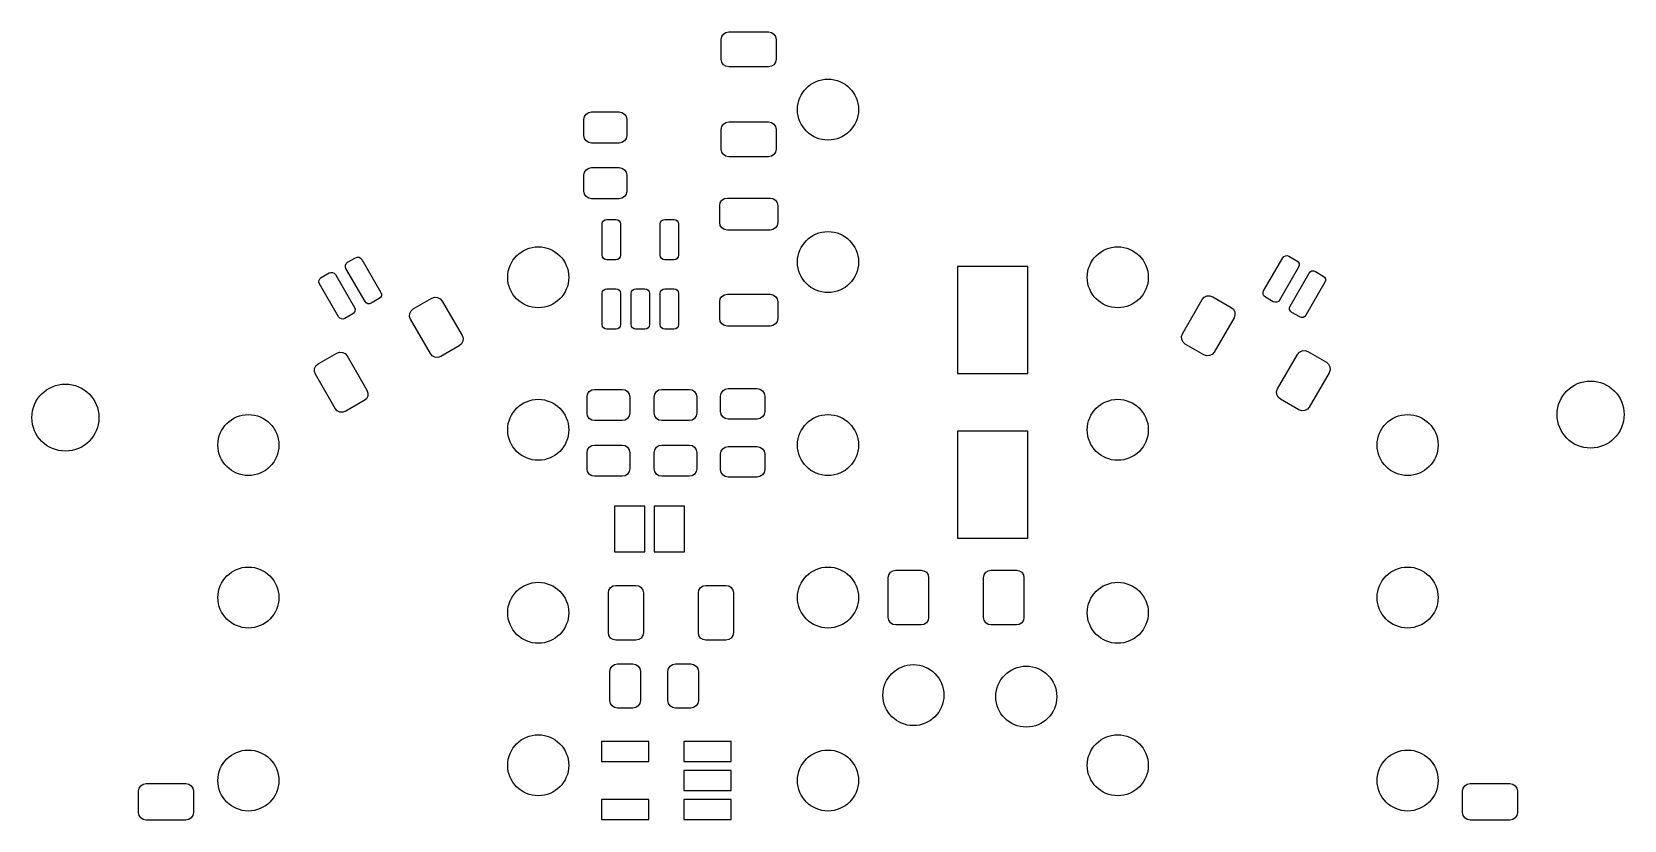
# Model space of a CAD drawing. Extents: x 4.48 to 6.54, y -4.04 to -1.97.
# Drawn here: x 4.484 to 6.539, y -2.984 to -1.967 of the extents above; entities that cross this region are included whole.
import ezdxf

# ---------------------------------------------------------------- set-up
doc = ezdxf.new("R2010")
doc.units = 0
doc.header["$MEASUREMENT"] = 0
doc.layers.add('BLACK', color=7, linetype='CONTINUOUS')

msp = doc.modelspace()

# ---------------------------------------------------------------- linework, layer by layer
at = {"layer": 'BLACK', "linetype": 'CONTINUOUS'}
for p, q in [((5.37402, -1.97638), (5.37476, -1.97261)), ((5.37476, -1.97261), (5.3769, -1.96942)), ((5.3769, -1.96942), (5.38009, -1.96728)), ((5.38009, -1.96728), (5.38386, -1.96654)), ((5.38386, -1.96654), (5.43504, -1.96654)), ((5.43504, -1.96654), (5.43881, -1.96728)), ((5.43881, -1.96728), (5.442, -1.96942)), ((5.442, -1.96942), (5.44413, -1.97261)), ((5.44413, -1.97261), (5.44488, -1.97638)), ((5.37402, -2.00197), (5.37402, -1.97638)), ((5.44488, -1.97638), (5.44488, -2.00197)), ((5.37476, -2.00574), (5.37402, -2.00197)), ((5.3769, -2.00893), (5.37476, -2.00574)), ((5.38009, -2.01106), (5.3769, -2.00893)), ((5.38386, -2.01181), (5.38009, -2.01106)), ((5.43504, -2.01181), (5.38386, -2.01181)), ((5.43881, -2.01106), (5.43504, -2.01181)), ((5.442, -2.00893), (5.43881, -2.01106)), ((5.44413, -2.00574), (5.442, -2.00893)), ((5.44488, -2.00197), (5.44413, -2.00574)), ((5.1976, -2.07596), (5.19973, -2.07276)), ((5.19973, -2.07276), (5.20293, -2.07063)), ((5.20293, -2.07063), (5.20669, -2.06988)), ((5.20669, -2.06988), (5.24213, -2.06988)), ((5.24213, -2.06988), (5.24589, -2.07063)), ((5.24589, -2.07063), (5.24909, -2.07276)), ((5.24909, -2.07276), (5.25122, -2.07596)), ((5.19685, -2.07972), (5.1976, -2.07596)), ((5.19685, -2.10039), (5.19685, -2.07972)), ((5.25122, -2.07596), (5.25197, -2.07972)), ((5.25197, -2.07972), (5.25197, -2.10039)), ((5.37402, -2.09252), (5.37476, -2.08875)), ((5.37402, -2.11811), (5.37402, -2.09252)), ((5.37476, -2.08875), (5.3769, -2.08556)), ((5.3769, -2.08556), (5.38009, -2.08343)), ((5.38009, -2.08343), (5.38386, -2.08268)), ((5.38386, -2.08268), (5.43504, -2.08268)), ((5.43504, -2.08268), (5.43881, -2.08343)), ((5.43881, -2.08343), (5.442, -2.08556)), ((5.442, -2.08556), (5.44413, -2.08875)), ((5.44413, -2.08875), (5.44488, -2.09252)), ((5.44488, -2.09252), (5.44488, -2.11811)), ((5.1976, -2.10416), (5.19685, -2.10039)), ((5.19973, -2.10735), (5.1976, -2.10416)), ((5.20293, -2.10949), (5.19973, -2.10735)), ((5.20669, -2.11024), (5.20293, -2.10949)), ((5.24213, -2.11024), (5.20669, -2.11024)), ((5.24589, -2.10949), (5.24213, -2.11024)), ((5.24909, -2.10735), (5.24589, -2.10949)), ((5.25122, -2.10416), (5.24909, -2.10735)), ((5.25197, -2.10039), (5.25122, -2.10416)), ((5.37476, -2.12188), (5.37402, -2.11811)), ((5.3769, -2.12507), (5.37476, -2.12188)), ((5.38009, -2.1272), (5.3769, -2.12507)), ((5.38386, -2.12795), (5.38009, -2.1272)), ((5.43504, -2.12795), (5.38386, -2.12795)), ((5.43881, -2.1272), (5.43504, -2.12795)), ((5.442, -2.12507), (5.43881, -2.1272)), ((5.44413, -2.12188), (5.442, -2.12507)), ((5.44488, -2.11811), (5.44413, -2.12188)), ((5.19685, -2.15157), (5.1976, -2.14781)), ((5.19685, -2.17224), (5.19685, -2.15157)), ((5.1976, -2.14781), (5.19973, -2.14462)), ((5.19973, -2.14462), (5.20293, -2.14248)), ((5.20293, -2.14248), (5.20669, -2.14173)), ((5.20669, -2.14173), (5.24213, -2.14173)), ((5.24213, -2.14173), (5.24589, -2.14248)), ((5.24589, -2.14248), (5.24909, -2.14462)), ((5.24909, -2.14462), (5.25122, -2.14781)), ((5.25122, -2.14781), (5.25197, -2.15157)), ((5.25197, -2.15157), (5.25197, -2.17224)), ((5.1976, -2.17601), (5.19685, -2.17224)), ((5.19973, -2.1792), (5.1976, -2.17601)), ((5.25122, -2.17601), (5.24909, -2.1792)), ((5.25197, -2.17224), (5.25122, -2.17601)), ((5.20293, -2.18134), (5.19973, -2.1792)), ((5.20669, -2.18209), (5.20293, -2.18134)), ((5.24213, -2.18209), (5.20669, -2.18209)), ((5.24589, -2.18134), (5.24213, -2.18209)), ((5.24909, -2.1792), (5.24589, -2.18134)), ((5.37205, -2.19094), (5.3728, -2.18718)), ((5.37205, -2.2126), (5.37205, -2.19094)), ((5.3728, -2.18718), (5.37493, -2.18399)), ((5.37493, -2.18399), (5.37812, -2.18185)), ((5.37812, -2.18185), (5.38189, -2.1811)), ((5.38189, -2.1811), (5.43701, -2.1811)), ((5.43701, -2.1811), (5.44077, -2.18185)), ((5.44077, -2.18185), (5.44397, -2.18399)), ((5.44397, -2.18399), (5.4461, -2.18718)), ((5.4461, -2.18718), (5.44685, -2.19094)), ((5.44685, -2.19094), (5.44685, -2.2126)), ((5.22047, -2.21457), (5.22092, -2.21231)), ((5.22047, -2.25492), (5.22047, -2.21457)), ((5.22092, -2.21231), (5.2222, -2.21039)), ((5.2222, -2.21039), (5.22412, -2.20911)), ((5.22412, -2.20911), (5.22638, -2.20866)), ((5.22638, -2.20866), (5.23819, -2.20866)), ((5.23819, -2.20866), (5.24045, -2.20911)), ((5.24045, -2.20911), (5.24236, -2.21039)), ((5.24236, -2.21039), (5.24364, -2.21231)), ((5.24364, -2.21231), (5.24409, -2.21457)), ((5.24409, -2.21457), (5.24409, -2.25492)), ((5.29528, -2.21457), (5.29573, -2.21231)), ((5.29528, -2.25492), (5.29528, -2.21457)), ((5.29573, -2.21231), (5.29701, -2.21039)), ((5.29701, -2.21039), (5.29892, -2.20911)), ((5.29892, -2.20911), (5.30118, -2.20866)), ((5.30118, -2.20866), (5.31299, -2.20866)), ((5.31299, -2.20866), (5.31525, -2.20911)), ((5.31525, -2.20911), (5.31717, -2.21039)), ((5.31717, -2.21039), (5.31845, -2.21231)), ((5.31845, -2.21231), (5.3189, -2.21457)), ((5.3189, -2.21457), (5.3189, -2.25492)), ((5.3728, -2.21637), (5.37205, -2.2126)), ((5.37493, -2.21956), (5.3728, -2.21637)), ((5.4461, -2.21637), (5.44397, -2.21956)), ((5.44685, -2.2126), (5.4461, -2.21637)), ((5.37812, -2.22169), (5.37493, -2.21956)), ((5.38189, -2.22244), (5.37812, -2.22169)), ((5.43701, -2.22244), (5.38189, -2.22244)), ((5.44077, -2.22169), (5.43701, -2.22244)), ((5.44397, -2.21956), (5.44077, -2.22169)), ((4.89185, -2.26403), (4.90208, -2.25812)), ((4.90208, -2.25812), (4.90427, -2.25738)), ((4.90427, -2.25738), (4.90656, -2.25753)), ((4.90656, -2.25753), (4.90863, -2.25855)), ((4.90863, -2.25855), (4.91015, -2.26029)), ((4.91015, -2.26029), (4.93476, -2.3029)), ((5.22092, -2.25718), (5.22047, -2.25492)), ((5.2222, -2.2591), (5.22092, -2.25718)), ((5.22412, -2.26038), (5.2222, -2.2591)), ((5.22638, -2.26083), (5.22412, -2.26038)), ((5.24045, -2.26038), (5.23819, -2.26083)), ((5.24236, -2.2591), (5.24045, -2.26038)), ((5.24364, -2.25718), (5.24236, -2.2591)), ((5.24409, -2.25492), (5.24364, -2.25718)), ((5.29573, -2.25718), (5.29528, -2.25492)), ((5.29701, -2.2591), (5.29573, -2.25718)), ((5.29892, -2.26038), (5.29701, -2.2591)), ((5.30118, -2.26083), (5.29892, -2.26038)), ((5.31525, -2.26038), (5.31299, -2.26083)), ((5.31717, -2.2591), (5.31525, -2.26038)), ((5.31845, -2.25718), (5.31717, -2.2591)), ((5.3189, -2.25492), (5.31845, -2.25718)), ((6.0741, -2.30094), (6.09871, -2.25832)), ((6.09871, -2.25832), (6.10023, -2.25658)), ((6.10023, -2.25658), (6.10229, -2.25557)), ((6.10229, -2.25557), (6.10459, -2.25541)), ((6.10459, -2.25541), (6.10677, -2.25616)), ((6.10677, -2.25616), (6.117, -2.26206)), ((4.85776, -2.28371), (4.86799, -2.27781)), ((4.86799, -2.27781), (4.87017, -2.27707)), ((4.87017, -2.27707), (4.87247, -2.27722)), ((4.87247, -2.27722), (4.87454, -2.27824)), ((4.87454, -2.27824), (4.87605, -2.27997)), ((4.87605, -2.27997), (4.90066, -2.32259)), ((4.88895, -2.26991), (4.8891, -2.26762)), ((4.88969, -2.2721), (4.88895, -2.26991)), ((4.8891, -2.26762), (4.89012, -2.26555)), ((4.9143, -2.31472), (4.88969, -2.2721)), ((4.89012, -2.26555), (4.89185, -2.26403)), ((5.23819, -2.26083), (5.22638, -2.26083)), ((5.31299, -2.26083), (5.30118, -2.26083)), ((5.76969, -2.26969), (5.67913, -2.26969)), ((5.67913, -2.26969), (5.67913, -2.40748)), ((5.76969, -2.40748), (5.76969, -2.26969)), ((6.11917, -2.27013), (6.09456, -2.31275)), ((6.1082, -2.32062), (6.1328, -2.278)), ((6.117, -2.26206), (6.11874, -2.26358)), ((6.11874, -2.26358), (6.11976, -2.26565)), ((6.11991, -2.26795), (6.11917, -2.27013)), ((6.11976, -2.26565), (6.11991, -2.26795)), ((6.1328, -2.278), (6.13432, -2.27627)), ((6.13432, -2.27627), (6.13639, -2.27525)), ((6.13639, -2.27525), (6.13869, -2.2751)), ((6.13869, -2.2751), (6.14087, -2.27584)), ((6.14087, -2.27584), (6.1511, -2.28175)), ((4.85486, -2.2896), (4.85501, -2.2873)), ((4.8556, -2.29178), (4.85486, -2.2896)), ((4.85501, -2.2873), (4.85603, -2.28523)), ((4.8802, -2.3344), (4.8556, -2.29178)), ((4.85603, -2.28523), (4.85776, -2.28371)), ((5.22092, -2.30187), (5.2222, -2.29996)), ((5.2222, -2.29996), (5.22412, -2.29868)), ((5.22412, -2.29868), (5.22638, -2.29823)), ((5.22638, -2.29823), (5.23819, -2.29823)), ((5.23819, -2.29823), (5.24045, -2.29868)), ((5.24045, -2.29868), (5.24236, -2.29996)), ((5.24236, -2.29996), (5.24364, -2.30187)), ((5.25832, -2.30187), (5.2596, -2.29996)), ((5.2596, -2.29996), (5.26152, -2.29868)), ((5.26152, -2.29868), (5.26378, -2.29823)), ((5.26378, -2.29823), (5.27559, -2.29823)), ((5.27559, -2.29823), (5.27785, -2.29868)), ((5.27785, -2.29868), (5.27977, -2.29996)), ((5.27977, -2.29996), (5.28105, -2.30187)), ((5.29573, -2.30187), (5.29701, -2.29996)), ((5.29701, -2.29996), (5.29892, -2.29868)), ((5.29892, -2.29868), (5.30118, -2.29823)), ((5.30118, -2.29823), (5.31299, -2.29823)), ((5.31299, -2.29823), (5.31525, -2.29868)), ((5.31525, -2.29868), (5.31717, -2.29996)), ((5.31717, -2.29996), (5.31845, -2.30187)), ((6.07336, -2.30312), (6.0741, -2.30094)), ((6.15326, -2.28981), (6.12865, -2.33243)), ((6.1511, -2.28175), (6.15283, -2.28327)), ((6.15283, -2.28327), (6.15385, -2.28533)), ((6.154, -2.28763), (6.15326, -2.28981)), ((6.15385, -2.28533), (6.154, -2.28763)), ((4.91582, -2.31645), (4.9143, -2.31472)), ((4.91789, -2.31747), (4.91582, -2.31645)), ((4.92018, -2.31762), (4.91789, -2.31747)), ((4.92237, -2.31688), (4.92018, -2.31762)), ((4.9326, -2.31097), (4.92237, -2.31688)), ((4.93433, -2.30945), (4.9326, -2.31097)), ((4.93535, -2.30739), (4.93433, -2.30945)), ((4.93476, -2.3029), (4.9355, -2.30509)), ((4.9355, -2.30509), (4.93535, -2.30739)), ((4.9766, -2.32421), (5.00047, -2.31043)), ((5.00047, -2.31043), (5.00411, -2.30919)), ((5.00411, -2.30919), (5.00794, -2.30944)), ((5.00794, -2.30944), (5.01138, -2.31114)), ((5.01138, -2.31114), (5.01392, -2.31403)), ((5.01392, -2.31403), (5.03951, -2.35835)), ((5.22047, -2.30413), (5.22092, -2.30187)), ((5.22047, -2.34449), (5.22047, -2.30413)), ((5.24364, -2.30187), (5.24409, -2.30413)), ((5.24409, -2.30413), (5.24409, -2.34449)), ((5.25787, -2.30413), (5.25832, -2.30187)), ((5.25787, -2.34449), (5.25787, -2.30413)), ((5.28105, -2.30187), (5.2815, -2.30413)), ((5.2815, -2.30413), (5.2815, -2.34449)), ((5.29528, -2.30413), (5.29573, -2.30187)), ((5.29528, -2.34449), (5.29528, -2.30413)), ((5.31845, -2.30187), (5.3189, -2.30413)), ((5.3189, -2.30413), (5.3189, -2.34449)), ((5.37205, -2.31496), (5.3728, -2.31119)), ((5.37205, -2.33661), (5.37205, -2.31496)), ((5.3728, -2.31119), (5.37493, -2.308)), ((5.37493, -2.308), (5.37812, -2.30587)), ((5.37812, -2.30587), (5.38189, -2.30512)), ((5.38189, -2.30512), (5.43701, -2.30512)), ((5.43701, -2.30512), (5.44077, -2.30587)), ((5.44077, -2.30587), (5.44397, -2.308)), ((5.44397, -2.308), (5.4461, -2.31119)), ((5.4461, -2.31119), (5.44685, -2.31496)), ((5.44685, -2.31496), (5.44685, -2.33661)), ((5.96935, -2.35638), (5.99494, -2.31206)), ((5.99494, -2.31206), (5.99747, -2.30917)), ((5.99747, -2.30917), (6.00092, -2.30747)), ((6.00092, -2.30747), (6.00475, -2.30722)), ((6.00475, -2.30722), (6.00839, -2.30846)), ((6.00839, -2.30846), (6.03225, -2.32224)), ((6.03225, -2.32224), (6.03514, -2.32477)), ((6.07351, -2.30542), (6.07336, -2.30312)), ((6.07453, -2.30748), (6.07351, -2.30542)), ((6.07626, -2.309), (6.07453, -2.30748)), ((6.08649, -2.31491), (6.07626, -2.309)), ((6.08867, -2.31565), (6.08649, -2.31491)), ((6.09097, -2.3155), (6.08867, -2.31565)), ((6.09304, -2.31448), (6.09097, -2.3155)), ((6.09456, -2.31275), (6.09304, -2.31448)), ((6.10746, -2.3228), (6.1082, -2.32062)), ((4.88172, -2.33613), (4.8802, -2.3344)), ((4.88379, -2.33715), (4.88172, -2.33613)), ((4.88609, -2.3373), (4.88379, -2.33715)), ((4.88827, -2.33656), (4.88609, -2.3373)), ((4.8985, -2.33066), (4.88827, -2.33656)), ((4.90023, -2.32914), (4.8985, -2.33066)), ((4.90125, -2.32707), (4.90023, -2.32914)), ((4.90066, -2.32259), (4.9014, -2.32477)), ((4.9014, -2.32477), (4.90125, -2.32707)), ((4.97177, -2.33401), (4.97202, -2.33018)), ((4.973, -2.33765), (4.97177, -2.33401)), ((4.97202, -2.33018), (4.97372, -2.32674)), ((4.99859, -2.38197), (4.973, -2.33765)), ((4.97372, -2.32674), (4.9766, -2.32421)), ((5.3728, -2.34038), (5.37205, -2.33661)), ((5.37493, -2.34357), (5.3728, -2.34038)), ((5.4461, -2.34038), (5.44397, -2.34357)), ((5.44685, -2.33661), (5.4461, -2.34038)), ((6.03586, -2.33568), (6.01027, -2.38001)), ((6.03514, -2.32477), (6.03684, -2.32821)), ((6.03709, -2.33205), (6.03586, -2.33568)), ((6.03684, -2.32821), (6.03709, -2.33205)), ((6.10761, -2.3251), (6.10746, -2.3228)), ((6.10863, -2.32717), (6.10761, -2.3251)), ((6.11036, -2.32869), (6.10863, -2.32717)), ((6.12059, -2.33459), (6.11036, -2.32869)), ((6.12277, -2.33533), (6.12059, -2.33459)), ((6.12507, -2.33518), (6.12277, -2.33533)), ((6.12714, -2.33416), (6.12507, -2.33518)), ((6.12865, -2.33243), (6.12714, -2.33416)), ((5.03951, -2.35835), (5.04074, -2.36199)), ((5.04074, -2.36199), (5.04049, -2.36582)), ((5.22092, -2.34675), (5.22047, -2.34449)), ((5.2222, -2.34866), (5.22092, -2.34675)), ((5.22412, -2.34994), (5.2222, -2.34866)), ((5.22638, -2.35039), (5.22412, -2.34994)), ((5.23819, -2.35039), (5.22638, -2.35039)), ((5.24045, -2.34994), (5.23819, -2.35039)), ((5.24236, -2.34866), (5.24045, -2.34994)), ((5.24364, -2.34675), (5.24236, -2.34866)), ((5.24409, -2.34449), (5.24364, -2.34675)), ((5.25832, -2.34675), (5.25787, -2.34449)), ((5.2596, -2.34866), (5.25832, -2.34675)), ((5.26152, -2.34994), (5.2596, -2.34866)), ((5.26378, -2.35039), (5.26152, -2.34994)), ((5.27559, -2.35039), (5.26378, -2.35039)), ((5.27785, -2.34994), (5.27559, -2.35039)), ((5.27977, -2.34866), (5.27785, -2.34994)), ((5.28105, -2.34675), (5.27977, -2.34866)), ((5.2815, -2.34449), (5.28105, -2.34675)), ((5.29573, -2.34675), (5.29528, -2.34449)), ((5.29701, -2.34866), (5.29573, -2.34675)), ((5.29892, -2.34994), (5.29701, -2.34866)), ((5.30118, -2.35039), (5.29892, -2.34994)), ((5.31299, -2.35039), (5.30118, -2.35039)), ((5.31525, -2.34994), (5.31299, -2.35039)), ((5.31717, -2.34866), (5.31525, -2.34994)), ((5.31845, -2.34675), (5.31717, -2.34866)), ((5.3189, -2.34449), (5.31845, -2.34675)), ((5.37812, -2.34571), (5.37493, -2.34357)), ((5.38189, -2.34646), (5.37812, -2.34571)), ((5.43701, -2.34646), (5.38189, -2.34646)), ((5.44077, -2.34571), (5.43701, -2.34646)), ((5.44397, -2.34357), (5.44077, -2.34571)), ((5.96812, -2.36002), (5.96935, -2.35638)), ((5.96837, -2.36385), (5.96812, -2.36002)), ((4.85386, -2.39507), (4.87773, -2.38129)), ((4.87773, -2.38129), (4.88136, -2.38006)), ((4.88136, -2.38006), (4.8852, -2.38031)), ((4.8852, -2.38031), (4.88864, -2.38201)), ((4.88864, -2.38201), (4.89117, -2.38489)), ((5.00112, -2.38486), (4.99859, -2.38197)), ((5.0359, -2.3718), (5.01204, -2.38558)), ((5.03879, -2.36927), (5.0359, -2.3718)), ((5.04049, -2.36582), (5.03879, -2.36927)), ((5.97007, -2.3673), (5.96837, -2.36385)), ((5.97295, -2.36983), (5.97007, -2.3673)), ((5.99682, -2.38361), (5.97295, -2.36983)), ((6.00046, -2.38484), (5.99682, -2.38361)), ((6.00773, -2.38289), (6.00429, -2.38459)), ((6.01027, -2.38001), (6.00773, -2.38289)), ((6.0921, -2.42725), (6.11769, -2.38293)), ((6.11769, -2.38293), (6.12022, -2.38004)), ((6.12022, -2.38004), (6.12366, -2.37834)), ((6.12366, -2.37834), (6.12749, -2.37809)), ((6.12749, -2.37809), (6.13113, -2.37932)), ((6.13113, -2.37932), (6.155, -2.3931)), ((4.84902, -2.40488), (4.84927, -2.40105)), ((4.84927, -2.40105), (4.85097, -2.3976)), ((4.85097, -2.3976), (4.85386, -2.39507)), ((4.89117, -2.38489), (4.91676, -2.42922)), ((5.00457, -2.38656), (5.00112, -2.38486)), ((5.0084, -2.38681), (5.00457, -2.38656)), ((5.01204, -2.38558), (5.0084, -2.38681)), ((6.00429, -2.38459), (6.00046, -2.38484)), ((6.155, -2.3931), (6.15789, -2.39563)), ((6.15789, -2.39563), (6.15958, -2.39908)), ((6.15984, -2.40291), (6.1586, -2.40655)), ((6.15958, -2.39908), (6.15984, -2.40291)), ((4.85026, -2.40852), (4.84902, -2.40488)), ((4.87585, -2.45284), (4.85026, -2.40852)), ((5.67913, -2.40748), (5.76969, -2.40748)), ((6.1586, -2.40655), (6.13301, -2.45087)), ((4.91316, -2.44266), (4.88929, -2.45644)), ((4.91605, -2.44013), (4.91316, -2.44266)), ((4.91775, -2.43669), (4.91605, -2.44013)), ((4.91676, -2.42922), (4.918, -2.43285)), ((4.918, -2.43285), (4.91775, -2.43669)), ((5.20079, -2.43799), (5.20154, -2.43423)), ((5.20079, -2.45866), (5.20079, -2.43799)), ((5.20154, -2.43423), (5.20367, -2.43103)), ((5.20367, -2.43103), (5.20686, -2.4289)), ((5.20686, -2.4289), (5.21063, -2.42815)), ((5.21063, -2.42815), (5.24606, -2.42815)), ((5.24606, -2.42815), (5.24983, -2.4289)), ((5.24983, -2.4289), (5.25302, -2.43103)), ((5.25302, -2.43103), (5.25516, -2.43423)), ((5.25516, -2.43423), (5.25591, -2.43799)), ((5.25591, -2.43799), (5.25591, -2.45866)), ((5.2874, -2.43799), (5.28815, -2.43423)), ((5.2874, -2.45866), (5.2874, -2.43799)), ((5.28815, -2.43423), (5.29028, -2.43103)), ((5.29028, -2.43103), (5.29348, -2.4289)), ((5.29348, -2.4289), (5.29724, -2.42815)), ((5.29724, -2.42815), (5.33268, -2.42815)), ((5.33268, -2.42815), (5.33644, -2.4289)), ((5.33644, -2.4289), (5.33964, -2.43103)), ((5.33964, -2.43103), (5.34177, -2.43423)), ((5.34177, -2.43423), (5.34252, -2.43799)), ((5.34252, -2.43799), (5.34252, -2.45866)), ((5.37303, -2.43701), (5.37378, -2.43324)), ((5.37303, -2.45669), (5.37303, -2.43701)), ((5.37378, -2.43324), (5.37591, -2.43005)), ((5.37591, -2.43005), (5.37911, -2.42791)), ((5.37911, -2.42791), (5.38287, -2.42717)), ((5.38287, -2.42717), (5.42028, -2.42717)), ((5.42028, -2.42717), (5.42404, -2.42791)), ((5.42404, -2.42791), (5.42724, -2.43005)), ((5.42724, -2.43005), (5.42937, -2.43324)), ((5.42937, -2.43324), (5.43012, -2.43701)), ((5.43012, -2.43701), (5.43012, -2.45669)), ((6.09086, -2.43089), (6.0921, -2.42725)), ((6.09111, -2.43472), (6.09086, -2.43089)), ((6.09281, -2.43816), (6.09111, -2.43472)), ((6.0957, -2.44069), (6.09281, -2.43816)), ((6.11957, -2.45447), (6.0957, -2.44069)), ((4.87838, -2.45573), (4.87585, -2.45284)), ((4.88182, -2.45743), (4.87838, -2.45573)), ((4.88566, -2.45768), (4.88182, -2.45743)), ((4.88929, -2.45644), (4.88566, -2.45768)), ((5.20154, -2.46243), (5.20079, -2.45866)), ((5.20367, -2.46562), (5.20154, -2.46243)), ((5.20686, -2.46775), (5.20367, -2.46562)), ((5.25302, -2.46562), (5.24983, -2.46775)), ((5.25516, -2.46243), (5.25302, -2.46562)), ((5.25591, -2.45866), (5.25516, -2.46243)), ((5.28815, -2.46243), (5.2874, -2.45866)), ((5.29028, -2.46562), (5.28815, -2.46243)), ((5.29348, -2.46775), (5.29028, -2.46562)), ((5.33964, -2.46562), (5.33644, -2.46775)), ((5.34177, -2.46243), (5.33964, -2.46562)), ((5.34252, -2.45866), (5.34177, -2.46243)), ((5.37378, -2.46046), (5.37303, -2.45669)), ((5.37591, -2.46365), (5.37378, -2.46046)), ((5.37911, -2.46579), (5.37591, -2.46365)), ((5.38287, -2.46654), (5.37911, -2.46579)), ((5.42404, -2.46579), (5.42028, -2.46654)), ((5.42724, -2.46365), (5.42404, -2.46579)), ((5.42937, -2.46046), (5.42724, -2.46365)), ((5.43012, -2.45669), (5.42937, -2.46046)), ((6.1232, -2.45571), (6.11957, -2.45447)), ((6.12703, -2.45546), (6.1232, -2.45571)), ((6.13048, -2.45376), (6.12703, -2.45546)), ((6.13301, -2.45087), (6.13048, -2.45376)), ((5.21063, -2.4685), (5.20686, -2.46775)), ((5.24606, -2.4685), (5.21063, -2.4685)), ((5.24983, -2.46775), (5.24606, -2.4685)), ((5.29724, -2.4685), (5.29348, -2.46775)), ((5.33268, -2.4685), (5.29724, -2.4685)), ((5.33644, -2.46775), (5.33268, -2.4685)), ((5.42028, -2.46654), (5.38287, -2.46654)), ((5.76969, -2.48228), (5.67913, -2.48228)), ((5.67913, -2.48228), (5.67913, -2.62008)), ((5.76969, -2.62008), (5.76969, -2.48228)), ((5.20079, -2.50984), (5.20154, -2.50608)), ((5.20154, -2.50608), (5.20367, -2.50288)), ((5.20367, -2.50288), (5.20686, -2.50075)), ((5.20686, -2.50075), (5.21063, -2.5)), ((5.21063, -2.5), (5.24606, -2.5)), ((5.24606, -2.5), (5.24983, -2.50075)), ((5.24983, -2.50075), (5.25302, -2.50288)), ((5.25302, -2.50288), (5.25516, -2.50608)), ((5.25516, -2.50608), (5.25591, -2.50984)), ((5.2874, -2.50984), (5.28815, -2.50608)), ((5.28815, -2.50608), (5.29028, -2.50288)), ((5.29028, -2.50288), (5.29348, -2.50075)), ((5.29348, -2.50075), (5.29724, -2.5)), ((5.29724, -2.5), (5.33268, -2.5)), ((5.33268, -2.5), (5.33644, -2.50075)), ((5.33644, -2.50075), (5.33964, -2.50288)), ((5.33964, -2.50288), (5.34177, -2.50608)), ((5.34177, -2.50608), (5.34252, -2.50984)), ((5.37378, -2.50804), (5.37591, -2.50485)), ((5.37591, -2.50485), (5.37911, -2.50272)), ((5.37911, -2.50272), (5.38287, -2.50197)), ((5.38287, -2.50197), (5.42028, -2.50197)), ((5.42028, -2.50197), (5.42404, -2.50272)), ((5.42404, -2.50272), (5.42724, -2.50485)), ((5.42724, -2.50485), (5.42937, -2.50804)), ((5.20079, -2.53051), (5.20079, -2.50984)), ((5.25591, -2.50984), (5.25591, -2.53051)), ((5.2874, -2.53051), (5.2874, -2.50984)), ((5.34252, -2.50984), (5.34252, -2.53051)), ((5.37303, -2.51181), (5.37378, -2.50804)), ((5.37303, -2.5315), (5.37303, -2.51181)), ((5.42937, -2.50804), (5.43012, -2.51181)), ((5.43012, -2.51181), (5.43012, -2.5315)), ((5.20154, -2.53428), (5.20079, -2.53051)), ((5.20367, -2.53747), (5.20154, -2.53428)), ((5.20686, -2.53961), (5.20367, -2.53747)), ((5.21063, -2.54035), (5.20686, -2.53961)), ((5.24606, -2.54035), (5.21063, -2.54035)), ((5.24983, -2.53961), (5.24606, -2.54035)), ((5.25302, -2.53747), (5.24983, -2.53961)), ((5.25516, -2.53428), (5.25302, -2.53747)), ((5.25591, -2.53051), (5.25516, -2.53428)), ((5.28815, -2.53428), (5.2874, -2.53051)), ((5.29028, -2.53747), (5.28815, -2.53428)), ((5.29348, -2.53961), (5.29028, -2.53747)), ((5.29724, -2.54035), (5.29348, -2.53961)), ((5.33268, -2.54035), (5.29724, -2.54035)), ((5.33644, -2.53961), (5.33268, -2.54035)), ((5.33964, -2.53747), (5.33644, -2.53961)), ((5.34177, -2.53428), (5.33964, -2.53747)), ((5.34252, -2.53051), (5.34177, -2.53428)), ((5.37378, -2.53526), (5.37303, -2.5315)), ((5.37591, -2.53846), (5.37378, -2.53526)), ((5.37911, -2.54059), (5.37591, -2.53846)), ((5.38287, -2.54134), (5.37911, -2.54059)), ((5.42028, -2.54134), (5.38287, -2.54134)), ((5.42404, -2.54059), (5.42028, -2.54134)), ((5.42724, -2.53846), (5.42404, -2.54059)), ((5.42937, -2.53526), (5.42724, -2.53846)), ((5.43012, -2.5315), (5.42937, -2.53526)), ((5.27559, -2.57874), (5.23622, -2.57874)), ((5.23622, -2.57874), (5.23622, -2.6378)), ((5.27559, -2.6378), (5.27559, -2.57874)), ((5.32677, -2.57874), (5.2874, -2.57874)), ((5.2874, -2.57874), (5.2874, -2.6378)), ((5.32677, -2.6378), (5.32677, -2.57874)), ((5.67913, -2.62008), (5.76969, -2.62008)), ((5.23622, -2.6378), (5.27559, -2.6378)), ((5.2874, -2.6378), (5.32677, -2.6378)), ((5.58957, -2.67126), (5.59032, -2.66749)), ((5.58957, -2.72244), (5.58957, -2.67126)), ((5.59032, -2.66749), (5.59245, -2.6643)), ((5.59245, -2.6643), (5.59564, -2.66217)), ((5.59564, -2.66217), (5.59941, -2.66142)), ((5.59941, -2.66142), (5.63189, -2.66142)), ((5.63189, -2.66142), (5.63566, -2.66217)), ((5.63566, -2.66217), (5.63885, -2.6643)), ((5.63885, -2.6643), (5.64098, -2.66749)), ((5.64098, -2.66749), (5.64173, -2.67126)), ((5.64173, -2.67126), (5.64173, -2.72244)), ((5.7126, -2.67126), (5.71335, -2.66749)), ((5.7126, -2.72244), (5.7126, -2.67126)), ((5.71335, -2.66749), (5.71548, -2.6643)), ((5.71548, -2.6643), (5.71867, -2.66217)), ((5.71867, -2.66217), (5.72244, -2.66142)), ((5.72244, -2.66142), (5.75492, -2.66142)), ((5.75492, -2.66142), (5.75869, -2.66217)), ((5.75869, -2.66217), (5.76188, -2.6643)), ((5.76188, -2.6643), (5.76401, -2.66749)), ((5.76401, -2.66749), (5.76476, -2.67126)), ((5.76476, -2.67126), (5.76476, -2.72244)), ((5.22835, -2.69094), (5.2291, -2.68718)), ((5.22835, -2.74213), (5.22835, -2.69094)), ((5.2291, -2.68718), (5.23123, -2.68399)), ((5.23123, -2.68399), (5.23442, -2.68185)), ((5.23442, -2.68185), (5.23819, -2.6811)), ((5.23819, -2.6811), (5.26378, -2.6811)), ((5.26378, -2.6811), (5.26755, -2.68185)), ((5.26755, -2.68185), (5.27074, -2.68399)), ((5.27074, -2.68399), (5.27287, -2.68718)), ((5.27287, -2.68718), (5.27362, -2.69094)), ((5.27362, -2.69094), (5.27362, -2.74213)), ((5.34449, -2.69094), (5.34524, -2.68718)), ((5.34449, -2.74213), (5.34449, -2.69094)), ((5.34524, -2.68718), (5.34737, -2.68399)), ((5.34737, -2.68399), (5.35056, -2.68185)), ((5.35056, -2.68185), (5.35433, -2.6811)), ((5.35433, -2.6811), (5.37992, -2.6811)), ((5.37992, -2.6811), (5.38369, -2.68185)), ((5.38369, -2.68185), (5.38688, -2.68399)), ((5.38688, -2.68399), (5.38901, -2.68718)), ((5.38901, -2.68718), (5.38976, -2.69094)), ((5.38976, -2.69094), (5.38976, -2.74213)), ((5.59032, -2.72621), (5.58957, -2.72244)), ((5.59245, -2.7294), (5.59032, -2.72621)), ((5.59564, -2.73153), (5.59245, -2.7294)), ((5.59941, -2.73228), (5.59564, -2.73153)), ((5.63189, -2.73228), (5.59941, -2.73228)), ((5.63566, -2.73153), (5.63189, -2.73228)), ((5.63885, -2.7294), (5.63566, -2.73153)), ((5.64098, -2.72621), (5.63885, -2.7294)), ((5.64173, -2.72244), (5.64098, -2.72621)), ((5.71335, -2.72621), (5.7126, -2.72244)), ((5.71548, -2.7294), (5.71335, -2.72621)), ((5.71867, -2.73153), (5.71548, -2.7294)), ((5.72244, -2.73228), (5.71867, -2.73153)), ((5.75492, -2.73228), (5.72244, -2.73228)), ((5.75869, -2.73153), (5.75492, -2.73228)), ((5.76188, -2.7294), (5.75869, -2.73153)), ((5.76401, -2.72621), (5.76188, -2.7294)), ((5.76476, -2.72244), (5.76401, -2.72621)), ((5.2291, -2.74589), (5.22835, -2.74213)), ((5.23123, -2.74909), (5.2291, -2.74589)), ((5.23442, -2.75122), (5.23123, -2.74909)), ((5.23819, -2.75197), (5.23442, -2.75122)), ((5.26378, -2.75197), (5.23819, -2.75197)), ((5.26755, -2.75122), (5.26378, -2.75197)), ((5.27074, -2.74909), (5.26755, -2.75122)), ((5.27287, -2.74589), (5.27074, -2.74909)), ((5.27362, -2.74213), (5.27287, -2.74589)), ((5.34524, -2.74589), (5.34449, -2.74213)), ((5.34737, -2.74909), (5.34524, -2.74589)), ((5.35056, -2.75122), (5.34737, -2.74909)), ((5.35433, -2.75197), (5.35056, -2.75122)), ((5.37992, -2.75197), (5.35433, -2.75197)), ((5.38369, -2.75122), (5.37992, -2.75197)), ((5.38688, -2.74909), (5.38369, -2.75122)), ((5.38901, -2.74589), (5.38688, -2.74909)), ((5.38976, -2.74213), (5.38901, -2.74589)), ((5.23031, -2.79232), (5.23106, -2.78856)), ((5.23031, -2.82972), (5.23031, -2.79232)), ((5.23106, -2.78856), (5.2332, -2.78536)), ((5.2332, -2.78536), (5.23639, -2.78323)), ((5.23639, -2.78323), (5.24016, -2.78248)), ((5.24016, -2.78248), (5.25984, -2.78248)), ((5.25984, -2.78248), (5.26361, -2.78323)), ((5.26361, -2.78323), (5.2668, -2.78536)), ((5.2668, -2.78536), (5.26894, -2.78856)), ((5.26894, -2.78856), (5.26969, -2.79232)), ((5.26969, -2.79232), (5.26969, -2.82972)), ((5.30512, -2.79232), (5.30587, -2.78856)), ((5.30512, -2.82972), (5.30512, -2.79232)), ((5.30587, -2.78856), (5.308, -2.78536)), ((5.308, -2.78536), (5.31119, -2.78323)), ((5.31119, -2.78323), (5.31496, -2.78248)), ((5.31496, -2.78248), (5.33465, -2.78248)), ((5.33465, -2.78248), (5.33841, -2.78323)), ((5.33841, -2.78323), (5.34161, -2.78536)), ((5.34161, -2.78536), (5.34374, -2.78856)), ((5.34374, -2.78856), (5.34449, -2.79232)), ((5.34449, -2.79232), (5.34449, -2.82972)), ((5.23106, -2.83349), (5.23031, -2.82972)), ((5.2332, -2.83668), (5.23106, -2.83349)), ((5.26894, -2.83349), (5.2668, -2.83668)), ((5.26969, -2.82972), (5.26894, -2.83349)), ((5.30587, -2.83349), (5.30512, -2.82972)), ((5.308, -2.83668), (5.30587, -2.83349)), ((5.34374, -2.83349), (5.34161, -2.83668)), ((5.34449, -2.82972), (5.34374, -2.83349)), ((5.23639, -2.83882), (5.2332, -2.83668)), ((5.24016, -2.83957), (5.23639, -2.83882)), ((5.25984, -2.83957), (5.24016, -2.83957)), ((5.26361, -2.83882), (5.25984, -2.83957)), ((5.2668, -2.83668), (5.26361, -2.83882)), ((5.31119, -2.83882), (5.308, -2.83668)), ((5.31496, -2.83957), (5.31119, -2.83882)), ((5.33465, -2.83957), (5.31496, -2.83957)), ((5.33841, -2.83882), (5.33465, -2.83957)), ((5.34161, -2.83668), (5.33841, -2.83882)), ((5.28071, -2.88287), (5.21929, -2.88287)), ((5.21929, -2.88287), (5.21929, -2.90846)), ((5.28071, -2.90846), (5.28071, -2.88287)), ((5.38701, -2.88287), (5.32559, -2.88287)), ((5.32559, -2.88287), (5.32559, -2.90846)), ((5.38701, -2.90846), (5.38701, -2.88287)), ((5.21929, -2.90846), (5.28071, -2.90846)), ((5.32559, -2.90846), (5.38701, -2.90846)), ((4.62493, -2.93989), (4.62812, -2.93776)), ((4.62812, -2.93776), (4.63189, -2.93701)), ((4.63189, -2.93701), (4.68307, -2.93701)), ((4.68307, -2.93701), (4.68684, -2.93776)), ((4.68684, -2.93776), (4.69003, -2.93989)), ((5.38701, -2.92028), (5.32559, -2.92028)), ((5.32559, -2.92028), (5.32559, -2.94587)), ((5.38701, -2.94587), (5.38701, -2.92028)), ((6.33359, -2.93989), (6.33678, -2.93776)), ((6.33678, -2.93776), (6.34055, -2.93701)), ((6.34055, -2.93701), (6.39173, -2.93701)), ((6.39173, -2.93701), (6.3955, -2.93776)), ((6.3955, -2.93776), (6.39869, -2.93989)), ((4.62205, -2.94685), (4.6228, -2.94308)), ((4.62205, -2.97441), (4.62205, -2.94685)), ((4.6228, -2.94308), (4.62493, -2.93989)), ((4.69003, -2.93989), (4.69216, -2.94308)), ((4.69216, -2.94308), (4.69291, -2.94685)), ((4.69291, -2.94685), (4.69291, -2.97441)), ((5.28071, -2.95768), (5.21929, -2.95768)), ((5.21929, -2.95768), (5.21929, -2.98327)), ((5.28071, -2.98327), (5.28071, -2.95768)), ((5.32559, -2.94587), (5.38701, -2.94587)), ((5.38701, -2.95768), (5.32559, -2.95768)), ((5.32559, -2.95768), (5.32559, -2.98327)), ((5.38701, -2.98327), (5.38701, -2.95768)), ((6.33071, -2.94685), (6.33146, -2.94308)), ((6.33071, -2.97441), (6.33071, -2.94685)), ((6.33146, -2.94308), (6.33359, -2.93989)), ((6.39869, -2.93989), (6.40083, -2.94308)), ((6.40083, -2.94308), (6.40157, -2.94685)), ((6.40157, -2.94685), (6.40157, -2.97441)), ((4.6228, -2.97818), (4.62205, -2.97441)), ((4.62493, -2.98137), (4.6228, -2.97818)), ((4.69216, -2.97818), (4.69003, -2.98137)), ((4.69291, -2.97441), (4.69216, -2.97818)), ((6.33146, -2.97818), (6.33071, -2.97441)), ((6.33359, -2.98137), (6.33146, -2.97818)), ((6.40083, -2.97818), (6.39869, -2.98137)), ((6.40157, -2.97441), (6.40083, -2.97818)), ((4.62812, -2.9835), (4.62493, -2.98137)), ((4.63189, -2.98425), (4.62812, -2.9835)), ((4.68307, -2.98425), (4.63189, -2.98425)), ((4.68684, -2.9835), (4.68307, -2.98425)), ((4.69003, -2.98137), (4.68684, -2.9835)), ((5.21929, -2.98327), (5.28071, -2.98327)), ((5.32559, -2.98327), (5.38701, -2.98327)), ((6.33678, -2.9835), (6.33359, -2.98137)), ((6.34055, -2.98425), (6.33678, -2.9835)), ((6.39173, -2.98425), (6.34055, -2.98425)), ((6.3955, -2.9835), (6.39173, -2.98425)), ((6.39869, -2.98137), (6.3955, -2.9835))]:
    msp.add_line(p, q, dxfattribs=at)
at = {"layer": 'BLACK'}
for centre, radius in [((5.51181, -2.06693), 0.03937), ((5.51181, -2.26378), 0.03937), ((5.1378, -2.28346), 0.03937), ((5.88583, -2.28346), 0.03937), ((4.52756, -2.46457), 0.04331), ((6.49606, -2.46063), 0.04331), ((5.1378, -2.48031), 0.03937), ((5.88583, -2.48031), 0.03937), ((4.76378, -2.5), 0.03937), ((5.51181, -2.5), 0.03937), ((6.25984, -2.5), 0.03937), ((4.76378, -2.69685), 0.03937), ((5.51181, -2.69685), 0.03937), ((6.25984, -2.69685), 0.03937), ((5.1378, -2.71654), 0.03937), ((5.88583, -2.71654), 0.03937), ((5.62205, -2.82283), 0.03937), ((5.76772, -2.8248), 0.03937), ((5.1378, -2.91339), 0.03937), ((5.88583, -2.91339), 0.03937), ((4.76378, -2.93307), 0.03937), ((5.51181, -2.93307), 0.03937), ((6.25984, -2.93307), 0.03937)]:
    msp.add_circle(centre, radius, dxfattribs=at)

doc.saveas('drawing.dxf')
